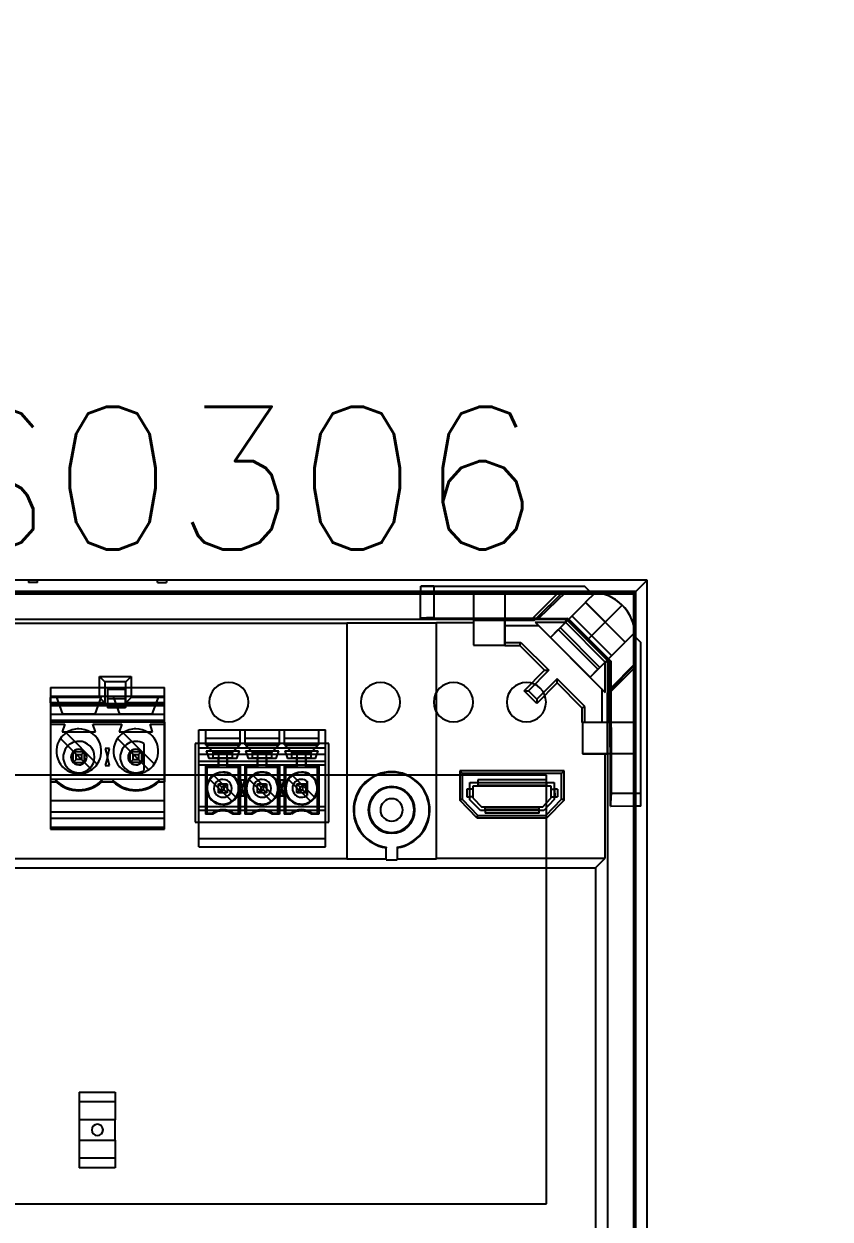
# Model space of a CAD drawing. Header units: inches. Extents: x -1.2 to 16.3, y -13.7 to 34.2.
# Drawn here: x 1.995 to 4.822, y 2.447 to 6.638 of the extents above; entities that cross this region are included whole.
import ezdxf
from ezdxf.enums import TextEntityAlignment as Align

# ---------------------------------------------------------------- set-up
doc = ezdxf.new("R2010")
doc.units = ezdxf.units.IN
doc.header["$MEASUREMENT"] = 0
for name, color, linetype in [('MAIN-1', 7, 'Continuous'), ('MAIN-2', 7, 'Continuous'), ('PSYMS', 7, 'Continuous'), ('PTAG', 150, 'Continuous')]:
    doc.layers.add(name, color=color, linetype=linetype)
doc.styles.get("Standard").update_dxf_attribs({"font": 'romans.shx'})
doc.styles.add('WD', font='romans.shx')
doc.dimstyles.get("Standard").update_dxf_attribs({"dimtxt": 0.18, "dimasz": 0.18, "dimexe": 0.18, "dimexo": 0.0625, "dimgap": 0.09, "dimtad": 0, "dimtih": 1, "dimtoh": 1, "dimdec": 4, "dimzin": 0, "dimdsep": 46, "dimtxsty": 'Standard', "dimcen": 0.09, "dimadec": 0, "dimazin": 0, "dimtfac": 1, "dimtdec": 4, "dimtofl": 0, "dimtmove": 0, "dimatfit": 3, "dimfxl": 1, "dimtolj": 1, "dimtzin": 0, "dimarcsym": 0})

# ---------------------------------------------------------------- blocks, each defined once
blk = doc.blocks.new('48250500')
at = {"layer": 'MAIN-1'}
for p, q in [((3.8555, 3.8555), (0, 3.8555)), ((3.8152, 3.8152), (3.8555, 3.8555)), ((3.8555, 0), (3.8555, 3.8555)), ((3.8154, 3.8152), (0.04, 3.8152)), ((3.8154, 3.8152), (3.8072, 3.8069)), ((3.8154, 0.0397), (3.8154, 3.8152)), ((0.0483, 3.8069), (3.8072, 3.8069)), ((3.8072, 3.8069), (3.8072, 0.048)), ((3.5022, 3.1711), (0.3533, 3.1711)), ((3.5022, 1.668), (3.5022, 3.1711)), ((0.3533, 1.668), (3.5022, 1.668))]:
    blk.add_line(p, q, dxfattribs=at)
for centre, start, end in [((2.3884, 3.4274), 90, 270), ((2.3884, 3.4274), 270, 90), ((2.9199, 3.4274), 90, 270), ((2.9199, 3.4274), 270, 90), ((3.1758, 3.4274), 90, 270), ((3.1758, 3.4274), 270, 90), ((3.4317, 3.4274), 90, 270), ((3.4317, 3.4274), 270, 90)]:
    blk.add_arc(centre, 0.0689, start, end, dxfattribs=at)
at = {"layer": 'MAIN-2'}
for p, q in [((1.6856, 3.8555), (1.6856, 3.8467)), ((1.7171, 3.8467), (1.7171, 3.8555)), ((2.1384, 3.8467), (2.1384, 3.8555)), ((2.1699, 3.8555), (2.1699, 3.8467)), ((1.7171, 3.8467), (1.6856, 3.8467)), ((2.1384, 3.8467), (2.1699, 3.8467)), ((3.0605, 3.7223), (3.0606, 3.8142)), ((3.0605, 3.7223), (3.0606, 3.8142)), ((3.0606, 3.8142), (3.5704, 3.8135)), ((3.0612, 3.8142), (3.0612, 3.8339)), ((3.0612, 3.8339), (3.6367, 3.8332)), ((3.6564, 3.8134), (3.0612, 3.8142)), ((3.1068, 3.8338), (3.1067, 3.7226)), ((3.6367, 3.8332), (3.1068, 3.8338)), ((3.5592, 3.8135), (3.2462, 3.8139)), ((3.3565, 3.8138), (3.2462, 3.8139)), ((3.2462, 3.8139), (3.2462, 3.6278)), ((3.5453, 3.8136), (3.3565, 3.8138)), ((3.3565, 3.8138), (3.3565, 3.6278)), ((3.5453, 3.8136), (3.4523, 3.7193)), ((3.4606, 3.7152), (3.5592, 3.8135)), ((3.5592, 3.8135), (3.4641, 3.7187)), ((3.5704, 3.8135), (3.4741, 3.7203)), ((3.5704, 3.8135), (3.5453, 3.8136)), ((3.5592, 3.8135), (3.5592, 3.8135)), ((3.6564, 3.8134), (3.5592, 3.8135)), ((3.6564, 3.8135), (3.6367, 3.8332)), ((3.6367, 3.8332), (3.6564, 3.8134)), ((3.6367, 3.8332), (3.6367, 3.8332)), ((3.6564, 3.8135), (3.6564, 3.8134)), ((3.6564, 3.8134), (3.6564, 3.8134)), ((3.8083, 3.8083), (3.8152, 3.8152)), ((3.8083, 3.8083), (0.0472, 3.8083)), ((3.5156, 3.6545), (3.6386, 3.7775)), ((3.6387, 3.7776), (3.6386, 3.7775)), ((3.7777, 3.6382), (3.6386, 3.7775)), ((3.6387, 3.7776), (3.6736, 3.8125)), ((3.6387, 3.7776), (3.7777, 3.6382)), ((3.6744, 3.8133), (3.6736, 3.8125)), ((3.6744, 3.8133), (3.8139, 3.8131)), ((3.6744, 3.8133), (3.8138, 3.8131)), ((3.8083, 0.0472), (3.8083, 3.8083)), ((3.8137, 3.6742), (3.8139, 3.8131)), ((3.7303, 3.5908), (3.5913, 3.7302)), ((3.7303, 3.5908), (3.5913, 3.7302)), ((3.7677, 3.7672), (3.6493, 3.6491)), ((3.7753, 3.759), (3.7753, 3.7589)), ((3.5725, 3.7172), (0.283, 3.7172)), ((0.6093, 3.7047), (2.8026, 3.7047)), ((2.8026, 3.7047), (2.8026, 2.8779)), ((3.1167, 3.7039), (2.8026, 3.7039)), ((3.0605, 3.7223), (3.0605, 3.7215)), ((3.4741, 3.7203), (3.0605, 3.7215)), ((3.1067, 3.7226), (3.5777, 3.7213)), ((3.1167, 3.7064), (3.2462, 3.7064)), ((3.1167, 2.8797), (3.1167, 3.7064)), ((3.2462, 3.7145), (3.3565, 3.7145)), ((3.2462, 3.7145), (3.2462, 3.6278)), ((3.3565, 3.7196), (3.4523, 3.7193)), ((3.3565, 3.7153), (3.4606, 3.7152)), ((3.3565, 3.6278), (3.3565, 3.7145)), ((3.3565, 3.6959), (3.4741, 3.6959)), ((3.4523, 3.7193), (3.4741, 3.7203)), ((3.4641, 3.7187), (3.4606, 3.7152)), ((3.4622, 3.7078), (3.5686, 3.7078)), ((3.4622, 3.7078), (3.7081, 3.4619)), ((3.4641, 3.7187), (3.5728, 3.7186)), ((3.5501, 3.689), (3.6891, 3.5496)), ((3.5686, 3.7078), (3.5725, 3.7172)), ((3.7081, 3.5683), (3.5686, 3.7078)), ((3.5725, 3.7172), (3.7175, 3.5722)), ((3.5777, 3.7213), (3.5728, 3.7186)), ((3.5728, 3.7186), (3.7221, 3.5689)), ((3.5777, 3.7213), (3.6493, 3.6491)), ((3.5156, 3.6545), (3.5434, 3.6823)), ((3.5156, 3.6545), (3.5434, 3.6823)), ((3.5156, 3.6545), (3.5156, 3.6545)), ((3.6548, 3.5153), (3.5156, 3.6545)), ((3.6548, 3.5153), (3.5156, 3.6545)), ((3.5156, 3.6545), (3.5156, 3.6545)), ((3.5156, 3.6545), (3.5156, 3.6545)), ((3.6548, 3.5153), (3.5156, 3.6545)), ((3.5156, 3.6545), (3.5156, 3.6545)), ((3.6548, 3.5153), (3.5156, 3.6545)), ((3.5156, 3.6545), (3.5156, 3.6545)), ((3.6548, 3.5153), (3.5156, 3.6545)), ((3.5156, 3.6545), (3.5156, 3.6545)), ((3.6548, 3.5153), (3.5156, 3.6545)), ((3.5156, 3.6545), (3.5156, 3.6545)), ((3.6548, 3.5153), (3.5156, 3.6545)), ((3.5156, 3.6545), (3.5156, 3.6545)), ((3.6548, 3.5153), (3.5156, 3.6545)), ((3.5156, 3.6545), (3.5156, 3.6545)), ((3.6548, 3.5153), (3.5156, 3.6545)), ((3.5156, 3.6545), (3.5156, 3.6545)), ((3.6548, 3.5153), (3.5156, 3.6545)), ((3.5156, 3.6545), (3.5156, 3.6545)), ((3.6548, 3.5153), (3.5156, 3.6545)), ((3.5156, 3.6545), (3.5156, 3.6545)), ((3.6548, 3.5153), (3.5156, 3.6545)), ((3.6548, 3.5153), (3.5156, 3.6545)), ((3.6548, 3.5153), (3.5156, 3.6545)), ((3.6548, 3.5153), (3.5156, 3.6545)), ((3.5434, 3.6823), (3.6826, 3.5431)), ((3.5434, 3.6823), (3.6826, 3.5431)), ((3.5434, 3.6823), (3.6826, 3.5431)), ((3.5434, 3.6823), (3.6826, 3.5431)), ((3.5434, 3.6823), (3.6826, 3.5431)), ((3.5434, 3.6823), (3.6826, 3.5431)), ((3.5434, 3.6823), (3.6826, 3.5431)), ((3.5434, 3.6823), (3.6826, 3.5431)), ((3.5434, 3.6823), (3.6826, 3.5431)), ((3.5434, 3.6823), (3.6826, 3.5431)), ((3.5434, 3.6823), (3.6826, 3.5431)), ((3.5434, 3.6823), (3.6826, 3.5431)), ((3.5434, 3.6823), (3.6826, 3.5431)), ((3.5434, 3.6823), (3.6826, 3.5431)), ((3.5434, 3.6823), (3.6826, 3.5431)), ((3.6493, 3.6491), (3.7275, 3.5711)), ((3.8127, 3.6732), (3.7777, 3.6382)), ((3.8137, 3.6742), (3.8127, 3.6732)), ((3.813, 3.0628), (3.8137, 3.6558)), ((3.8136, 3.559), (3.8137, 3.6557)), ((3.8137, 3.6742), (3.8137, 3.6742)), ((3.8137, 3.6558), (3.8137, 3.6558)), ((3.8137, 3.6557), (3.8137, 3.6558)), ((3.8137, 3.6558), (3.8333, 3.6361)), ((3.8333, 3.6361), (3.8137, 3.6558)), ((3.2462, 3.6278), (3.3565, 3.6278)), ((3.2462, 3.6278), (3.2462, 3.6278)), ((3.2462, 3.6278), (3.2462, 3.6278)), ((3.2462, 3.6278), (3.3565, 3.6278)), ((3.3565, 3.6366), (3.4125, 3.6366)), ((3.3565, 3.6278), (3.3565, 3.6278)), ((3.3565, 3.6278), (3.3565, 3.626)), ((3.3565, 3.6278), (3.3565, 3.6278)), ((3.3565, 3.626), (3.4081, 3.626)), ((3.4081, 3.626), (3.4125, 3.6366)), ((3.4951, 3.5391), (3.4081, 3.626)), ((3.4125, 3.6366), (3.5099, 3.5391)), ((3.6548, 3.5153), (3.7777, 3.6382)), ((3.7777, 3.6382), (3.7777, 3.6382)), ((3.8327, 3.1084), (3.8333, 3.6361)), ((3.7081, 3.5683), (3.7175, 3.5722)), ((3.7081, 3.4619), (3.7081, 3.5683)), ((3.7175, 0.2827), (3.7175, 3.5722)), ((3.7221, 3.5689), (3.722, 3.4672)), ((3.7275, 3.5711), (3.7221, 3.5689)), ((3.7253, 3.4743), (3.8136, 3.5636)), ((3.7275, 3.5711), (3.7284, 3.1086)), ((3.8136, 3.5636), (3.813, 3.0622)), ((3.8135, 3.5498), (3.8136, 3.5636)), ((3.4236, 3.4676), (3.4951, 3.5391)), ((3.5099, 3.5391), (3.4385, 3.4676)), ((3.4951, 3.5391), (3.5099, 3.5391)), ((3.6548, 3.5153), (3.6826, 3.5431)), ((3.6548, 3.5153), (3.6826, 3.5431)), ((3.8135, 3.559), (3.715, 3.4602)), ((3.722, 3.4672), (3.8136, 3.559)), ((3.8135, 3.5498), (3.7232, 3.4607)), ((3.8132, 3.2459), (3.8135, 3.559)), ((3.8133, 3.3562), (3.8135, 3.5498)), ((3.8136, 3.559), (3.8135, 3.559)), ((1.7626, 3.4785), (2.1626, 3.4786)), ((1.7626, 3.4785), (1.7626, 3.4194)), ((1.7626, 3.4785), (1.7626, 3.4785)), ((1.9351, 3.4436), (1.9351, 3.5173)), ((1.9351, 3.5173), (1.9539, 3.4985)), ((1.9351, 3.5173), (2.0455, 3.5173)), ((1.9539, 3.4985), (1.9539, 3.4248)), ((2.0268, 3.4985), (1.9539, 3.4985)), ((2.0256, 3.4783), (1.9626, 3.4783)), ((1.9626, 3.4783), (1.9626, 3.4726)), ((2.0256, 3.4726), (2.0256, 3.4783)), ((2.0455, 3.5173), (2.0268, 3.4985)), ((2.0268, 3.4248), (2.0268, 3.4985)), ((2.0455, 3.5173), (2.0455, 3.4436)), ((2.1626, 3.4786), (2.1626, 3.4786)), ((2.1626, 3.4195), (2.1626, 3.4786)), ((3.5394, 3.5096), (3.4679, 3.4382)), ((3.5394, 3.4948), (3.4679, 3.4233)), ((3.5394, 3.4948), (3.5394, 3.5096)), ((3.6369, 3.4122), (3.5394, 3.5096)), ((3.6263, 3.4078), (3.5394, 3.4948)), ((3.6548, 3.5153), (3.6548, 3.5153)), ((3.6548, 3.5153), (3.6548, 3.5153)), ((3.6548, 3.5153), (3.6548, 3.5153)), ((3.6548, 3.5153), (3.6548, 3.5153)), ((3.6548, 3.5153), (3.6548, 3.5153)), ((3.6548, 3.5153), (3.6548, 3.5153)), ((3.6548, 3.5153), (3.6548, 3.5153)), ((3.6548, 3.5153), (3.6548, 3.5153)), ((3.6548, 3.5153), (3.6548, 3.5153)), ((3.6548, 3.5153), (3.6548, 3.5153)), ((3.6548, 3.5153), (3.6548, 3.5153)), ((3.6548, 3.5153), (3.6548, 3.5153)), ((2.1626, 3.4473), (1.7626, 3.4472)), ((1.7626, 3.4472), (1.7626, 3.4472)), ((1.9351, 3.4436), (1.7626, 3.4435)), ((1.7626, 3.4248), (1.7626, 3.4435)), ((1.7838, 3.4472), (1.7838, 3.4472)), ((1.8065, 3.3852), (1.7838, 3.4472)), ((1.9413, 3.4472), (1.9187, 3.3852)), ((1.9351, 3.4436), (1.9539, 3.4248)), ((1.9413, 3.4472), (1.9413, 3.4472)), ((1.9626, 3.4726), (1.9626, 3.4399)), ((1.9626, 3.4726), (2.0256, 3.4726)), ((1.9626, 3.4399), (1.9626, 3.411)), ((1.9626, 3.4399), (2.0256, 3.4399)), ((1.9838, 3.4472), (1.9838, 3.4472)), ((2.0065, 3.3852), (1.9838, 3.4472)), ((2.0256, 3.4399), (2.0256, 3.4726)), ((2.0256, 3.411), (2.0256, 3.4399)), ((2.0455, 3.4436), (2.0268, 3.4248)), ((2.1626, 3.4436), (2.0455, 3.4436)), ((2.1413, 3.4473), (2.1187, 3.3853)), ((2.1413, 3.4473), (2.1413, 3.4473)), ((2.1626, 3.4473), (2.1626, 3.4473)), ((2.1626, 3.4248), (2.1626, 3.4436)), ((3.4679, 3.4233), (3.4236, 3.4676)), ((3.4236, 3.4676), (3.4385, 3.4676)), ((3.4385, 3.4676), (3.4679, 3.4382)), ((3.4679, 3.4382), (3.4679, 3.4233)), ((3.6962, 3.4738), (3.6962, 3.3562)), ((3.715, 3.4602), (3.7149, 3.3562)), ((3.722, 3.4672), (3.715, 3.4602)), ((3.7253, 3.4743), (3.7232, 3.4607)), ((3.7232, 3.4607), (3.7234, 3.3562)), ((3.7261, 3.0623), (3.7253, 3.4743)), ((1.7626, 3.4248), (1.7626, 3.3846)), ((1.9539, 3.4248), (1.7626, 3.4248)), ((2.1626, 3.4213), (1.7626, 3.4212)), ((1.7626, 3.4212), (1.7626, 3.4212)), ((1.7626, 3.4212), (1.7626, 3.3568)), ((1.7626, 3.4212), (1.7626, 3.4212)), ((1.9626, 3.4195), (1.7626, 3.4194)), ((1.7626, 3.4194), (1.7626, 3.3498)), ((1.7626, 3.4187), (2.1626, 3.4187)), ((1.7626, 3.4187), (1.7626, 3.4187)), ((2.1626, 3.4142), (1.7626, 3.4142)), ((1.7942, 3.419), (1.931, 3.419)), ((2.0256, 3.422), (1.9626, 3.422)), ((1.9626, 3.4198), (2.0256, 3.4198)), ((1.9626, 3.4198), (2.0256, 3.4198)), ((2.0256, 3.412), (1.9626, 3.412)), ((1.9626, 3.411), (1.9626, 3.409)), ((1.9626, 3.411), (2.0256, 3.411)), ((1.9626, 3.409), (1.9626, 3.408)), ((1.9626, 3.409), (2.0256, 3.409)), ((2.0256, 3.408), (1.9626, 3.408)), ((1.9942, 3.419), (2.131, 3.419)), ((2.1626, 3.4195), (2.0256, 3.4195)), ((2.0256, 3.411), (2.0256, 3.409)), ((2.0256, 3.408), (2.0256, 3.409)), ((2.1626, 3.4248), (2.0268, 3.4248)), ((2.1626, 3.3847), (2.1626, 3.4248)), ((2.1626, 3.4213), (2.1626, 3.4213)), ((2.1626, 3.3569), (2.1626, 3.4213)), ((2.1626, 3.4213), (2.1626, 3.4213)), ((2.1626, 3.3498), (2.1626, 3.4195)), ((2.1626, 3.4187), (2.1626, 3.4187)), ((3.6263, 3.4078), (3.6369, 3.4122)), ((3.6263, 3.4078), (3.6263, 3.3562)), ((3.6369, 3.3562), (3.6369, 3.4122)), ((2.1626, 3.3847), (1.7626, 3.3846)), ((1.7626, 3.3846), (1.7626, 3.3846)), ((2.1626, 3.3636), (1.7626, 3.3635)), ((2.1626, 3.3569), (1.7626, 3.3568)), ((1.7626, 3.3568), (1.7626, 3.3568)), ((1.7626, 3.3568), (1.7626, 3.3568)), ((1.7626, 3.3568), (1.7626, 3.1484)), ((1.8065, 3.3852), (1.8065, 3.3852)), ((1.9187, 3.3852), (1.8065, 3.3852)), ((1.9187, 3.3852), (1.9187, 3.3852)), ((2.1187, 3.3853), (2.0065, 3.3852)), ((2.0065, 3.3852), (2.0065, 3.3852)), ((2.1187, 3.3853), (2.1187, 3.3853)), ((2.1626, 3.3847), (2.1626, 3.3847)), ((2.1626, 3.3569), (2.1626, 3.3569)), ((2.1626, 3.3569), (2.1626, 3.1485)), ((2.1626, 3.3569), (2.1626, 3.3569)), ((3.6263, 3.3562), (3.6281, 3.3562)), ((3.6281, 3.3562), (3.6281, 3.3562)), ((3.6281, 3.3562), (3.6281, 3.2459)), ((3.7148, 3.3562), (3.6281, 3.3562)), ((3.8133, 3.3562), (3.6281, 3.3562)), ((3.6281, 3.3562), (3.6281, 3.2459)), ((3.6281, 3.3562), (3.6281, 3.3562)), ((3.7148, 3.3562), (3.7148, 3.2459)), ((3.8132, 3.2459), (3.8133, 3.3562)), ((3.8133, 3.3562), (3.8133, 3.3562)), ((1.7626, 3.3498), (1.7626, 3.3498)), ((1.7626, 3.3498), (1.7626, 3.1562)), ((1.7626, 3.3498), (1.8132, 3.3498)), ((1.8132, 3.3498), (1.8039, 3.323)), ((1.8039, 3.323), (1.9213, 3.323)), ((1.8039, 3.323), (1.8039, 3.323)), ((1.8132, 3.3498), (1.8132, 3.3498)), ((1.8175, 3.3198), (1.8175, 3.3198)), ((1.9272, 3.2102), (1.8175, 3.3198)), ((1.912, 3.3498), (1.912, 3.3498)), ((1.9213, 3.323), (1.912, 3.3498)), ((1.912, 3.3498), (2.0132, 3.3498)), ((1.9213, 3.323), (1.9213, 3.323)), ((2.0132, 3.3498), (2.0039, 3.323)), ((2.0039, 3.323), (2.1213, 3.3231)), ((2.0039, 3.323), (2.0039, 3.323)), ((2.0132, 3.3498), (2.0132, 3.3498)), ((2.0175, 3.3199), (2.0175, 3.3199)), ((2.1272, 3.2103), (2.0175, 3.3199)), ((2.112, 3.3498), (2.1626, 3.3498)), ((2.1213, 3.3231), (2.112, 3.3498)), ((2.112, 3.3498), (2.112, 3.3498)), ((2.1213, 3.3231), (2.1213, 3.3231)), ((2.1626, 3.3498), (2.1626, 3.3498)), ((2.1626, 3.1563), (2.1626, 3.3498)), ((2.2827, 3.33), (2.7276, 3.3301)), ((2.2828, 2.9205), (2.2827, 3.33)), ((2.2827, 3.33), (2.2827, 3.33)), ((2.3079, 3.3014), (2.3079, 3.33)), ((2.3079, 3.33), (2.3079, 3.33)), ((2.4268, 3.33), (2.4268, 3.3015)), ((2.4268, 3.33), (2.4268, 3.33)), ((2.4457, 3.3015), (2.4457, 3.33)), ((2.4457, 3.33), (2.4457, 3.33)), ((2.5646, 3.33), (2.5646, 3.3015)), ((2.5646, 3.33), (2.5646, 3.33)), ((2.5835, 3.3015), (2.5835, 3.33)), ((2.5835, 3.33), (2.5835, 3.33)), ((2.7024, 3.3301), (2.7024, 3.3015)), ((2.7024, 3.3301), (2.7024, 3.3301)), ((2.7276, 3.3301), (2.7276, 3.3301)), ((2.7276, 2.9206), (2.7276, 3.3301)), ((1.798, 3.3003), (1.798, 3.3003)), ((1.9077, 3.1907), (1.798, 3.3003)), ((1.998, 3.3004), (1.998, 3.3004)), ((2.1077, 3.1908), (1.998, 3.3004)), ((2.0902, 3.2828), (2.0902, 3.2828)), ((2.0902, 3.2828), (2.0902, 3.1873)), ((2.0902, 3.2828), (2.0902, 3.1873)), ((2.0902, 3.2828), (2.0902, 3.2828)), ((2.7394, 3.2828), (2.2709, 3.2827)), ((2.2709, 3.2827), (2.2709, 3.0071)), ((2.2709, 3.2827), (2.2709, 3.2827)), ((2.3079, 3.3014), (2.4268, 3.3015)), ((2.3079, 3.2772), (2.3079, 3.3014)), ((2.3079, 3.2772), (2.3079, 3.2772)), ((2.3079, 3.2772), (2.3335, 3.2516)), ((2.3083, 3.2768), (2.4264, 3.2768)), ((2.4012, 3.2517), (2.4268, 3.2772)), ((2.4268, 3.3015), (2.4268, 3.2772)), ((2.4268, 3.2772), (2.4268, 3.2772)), ((2.4457, 3.3015), (2.5646, 3.3015)), ((2.4457, 3.2773), (2.4457, 3.3015)), ((2.4457, 3.2773), (2.4457, 3.2773)), ((2.4457, 3.2773), (2.4713, 3.2517)), ((2.4461, 3.2768), (2.5641, 3.2768)), ((2.539, 3.2517), (2.5646, 3.2773)), ((2.5646, 3.3015), (2.5646, 3.2773)), ((2.5646, 3.2773), (2.5646, 3.2773)), ((2.5835, 3.3015), (2.7024, 3.3015)), ((2.5835, 3.2773), (2.5835, 3.3015)), ((2.5835, 3.2773), (2.5835, 3.2773)), ((2.5835, 3.2773), (2.6091, 3.2517)), ((2.5839, 3.2768), (2.7019, 3.2769)), ((2.6768, 3.2517), (2.7024, 3.2773)), ((2.7024, 3.3015), (2.7024, 3.2773)), ((2.7024, 3.2773), (2.7024, 3.2773)), ((2.7394, 3.2828), (2.7394, 3.2828)), ((2.7394, 3.0072), (2.7394, 3.2828)), ((1.8429, 3.2547), (1.8823, 3.2547)), ((1.8429, 3.2153), (1.8429, 3.2547)), ((1.8429, 3.2547), (1.8429, 3.2547)), ((1.8535, 3.2441), (1.8429, 3.2547)), ((1.8535, 3.2441), (1.8718, 3.2441)), ((1.8535, 3.2259), (1.8535, 3.2441)), ((1.8718, 3.2441), (1.8823, 3.2547)), ((1.8718, 3.2441), (1.8718, 3.2259)), ((1.8823, 3.2153), (1.8823, 3.2547)), ((1.8823, 3.2547), (1.8823, 3.2547)), ((1.9705, 3.2646), (1.9547, 3.2646)), ((1.9547, 3.2646), (1.9626, 3.235)), ((1.9547, 3.2646), (1.9547, 3.2646)), ((1.9626, 3.235), (1.9547, 3.2055)), ((1.9626, 3.235), (1.9705, 3.2646)), ((1.9626, 3.235), (1.9626, 3.235)), ((1.9705, 3.2055), (1.9626, 3.235)), ((1.9626, 3.235), (1.9626, 3.235)), ((1.9705, 3.2646), (1.9705, 3.2646)), ((2.0429, 3.2547), (2.0823, 3.2547)), ((2.0429, 3.2154), (2.0429, 3.2547)), ((2.0429, 3.2547), (2.0429, 3.2547)), ((2.0535, 3.2442), (2.0429, 3.2547)), ((2.0535, 3.2259), (2.0535, 3.2442)), ((2.0535, 3.2442), (2.0718, 3.2442)), ((2.0823, 3.2547), (2.0718, 3.2442)), ((2.0718, 3.2442), (2.0718, 3.2259)), ((2.0823, 3.2547), (2.0823, 3.2154)), ((2.0823, 3.2547), (2.0823, 3.2547)), ((2.7276, 3.2663), (2.2827, 3.2662)), ((2.7276, 3.2435), (2.2827, 3.2434)), ((2.2827, 3.2434), (2.2827, 3.2434)), ((2.3087, 3.2571), (2.426, 3.2572)), ((2.3087, 3.2571), (2.3179, 3.2304)), ((2.3087, 3.2571), (2.3087, 3.2571)), ((2.4168, 3.2304), (2.3179, 3.2304)), ((2.3179, 3.2304), (2.3179, 3.2304)), ((2.4049, 3.2553), (2.3298, 3.2553)), ((2.3335, 3.2516), (2.3335, 3.2512)), ((2.3335, 3.2516), (2.3335, 3.2516)), ((2.3335, 3.2512), (2.4012, 3.2513)), ((2.3335, 3.2316), (2.3335, 3.2512)), ((2.3335, 3.2316), (2.3335, 3.2316)), ((2.4012, 3.2316), (2.3335, 3.2316)), ((2.3516, 3.2512), (2.3831, 3.2513)), ((2.3516, 3.2512), (2.3516, 3.2001)), ((2.3516, 3.2512), (2.3516, 3.2512)), ((2.3516, 3.2304), (2.3516, 3.2304)), ((2.3516, 3.204), (2.3516, 3.2304)), ((2.3831, 3.2001), (2.3831, 3.2513)), ((2.3831, 3.2513), (2.3831, 3.2513)), ((2.3831, 3.2304), (2.3831, 3.2304)), ((2.3831, 3.2304), (2.3831, 3.204)), ((2.4012, 3.2517), (2.4012, 3.2513)), ((2.4012, 3.2517), (2.4012, 3.2517)), ((2.4012, 3.2316), (2.4012, 3.2513)), ((2.4012, 3.2316), (2.4012, 3.2316)), ((2.4168, 3.2304), (2.426, 3.2572)), ((2.4168, 3.2304), (2.4168, 3.2304)), ((2.426, 3.2572), (2.426, 3.2572)), ((2.4465, 3.2572), (2.4557, 3.2304)), ((2.4465, 3.2572), (2.5638, 3.2572)), ((2.4465, 3.2572), (2.4465, 3.2572)), ((2.5546, 3.2304), (2.4557, 3.2304)), ((2.4557, 3.2304), (2.4557, 3.2304)), ((2.4713, 3.2553), (2.4713, 3.2517)), ((2.4713, 3.2553), (2.5427, 3.2553)), ((2.4713, 3.2517), (2.4713, 3.2517)), ((2.4713, 3.2517), (2.4713, 3.2513)), ((2.4713, 3.2316), (2.4713, 3.2513)), ((2.4713, 3.2513), (2.539, 3.2513)), ((2.4713, 3.2316), (2.4713, 3.2316)), ((2.539, 3.2316), (2.4713, 3.2316)), ((2.4894, 3.2513), (2.5209, 3.2513)), ((2.4894, 3.2513), (2.4894, 3.2001)), ((2.4894, 3.2513), (2.4894, 3.2513)), ((2.4894, 3.2304), (2.4894, 3.2304)), ((2.4894, 3.204), (2.4894, 3.2304)), ((2.5209, 3.2001), (2.5209, 3.2513)), ((2.5209, 3.2513), (2.5209, 3.2513)), ((2.5209, 3.2304), (2.5209, 3.2304)), ((2.5209, 3.2304), (2.5209, 3.204)), ((2.539, 3.2517), (2.539, 3.2513)), ((2.539, 3.2517), (2.539, 3.2517)), ((2.539, 3.2316), (2.539, 3.2513)), ((2.539, 3.2316), (2.539, 3.2316)), ((2.5546, 3.2304), (2.5638, 3.2572)), ((2.5546, 3.2304), (2.5546, 3.2304)), ((2.5638, 3.2572), (2.5638, 3.2572)), ((2.5843, 3.2572), (2.7016, 3.2572)), ((2.5843, 3.2572), (2.5843, 3.2572)), ((2.5843, 3.2572), (2.5935, 3.2304)), ((2.6923, 3.2305), (2.5935, 3.2304)), ((2.5935, 3.2304), (2.5935, 3.2304)), ((2.6091, 3.2554), (2.6091, 3.2517)), ((2.6091, 3.2554), (2.6805, 3.2554)), ((2.6091, 3.2517), (2.6091, 3.2517)), ((2.6091, 3.2517), (2.6091, 3.2513)), ((2.6091, 3.2316), (2.6091, 3.2513)), ((2.6091, 3.2513), (2.6768, 3.2513)), ((2.6091, 3.2316), (2.6091, 3.2316)), ((2.6768, 3.2316), (2.6091, 3.2316)), ((2.6272, 3.2513), (2.6272, 3.2513)), ((2.6272, 3.2513), (2.6587, 3.2513)), ((2.6272, 3.2513), (2.6272, 3.2001)), ((2.6272, 3.2304), (2.6272, 3.2304)), ((2.6272, 3.2041), (2.6272, 3.2304)), ((2.6587, 3.2513), (2.6587, 3.2513)), ((2.6587, 3.2001), (2.6587, 3.2513)), ((2.6587, 3.2304), (2.6587, 3.2304)), ((2.6587, 3.2304), (2.6587, 3.2041)), ((2.6768, 3.2517), (2.6768, 3.2513)), ((2.6768, 3.2517), (2.6768, 3.2517)), ((2.6768, 3.2316), (2.6768, 3.2513)), ((2.6768, 3.2316), (2.6768, 3.2316)), ((2.6923, 3.2305), (2.7016, 3.2572)), ((2.6923, 3.2305), (2.6923, 3.2305)), ((2.7016, 3.2572), (2.7016, 3.2572)), ((2.7276, 3.2435), (2.7276, 3.2435)), ((3.6281, 3.2459), (3.6281, 3.2459)), ((3.6281, 3.2459), (3.7148, 3.2459)), ((3.8132, 3.2459), (3.6281, 3.2459)), ((3.6281, 3.2459), (3.6281, 3.2459)), ((3.7067, 3.2459), (3.7067, 2.8797)), ((1.8429, 3.2153), (1.8535, 3.2259)), ((1.8823, 3.2153), (1.8429, 3.2153)), ((1.8429, 3.2153), (1.8429, 3.2153)), ((1.8718, 3.2259), (1.8535, 3.2259)), ((1.8718, 3.2259), (1.8823, 3.2153)), ((1.8823, 3.2153), (1.8823, 3.2153)), ((1.9077, 3.1907), (1.9077, 3.1907)), ((1.9272, 3.2102), (1.9272, 3.2102)), ((1.9547, 3.2055), (1.9547, 3.2055)), ((1.9547, 3.2055), (1.9705, 3.2055)), ((1.9705, 3.2055), (1.9705, 3.2055)), ((2.0535, 3.2259), (2.0429, 3.2154)), ((2.0823, 3.2154), (2.0429, 3.2154)), ((2.0429, 3.2154), (2.0429, 3.2154)), ((2.0535, 3.2259), (2.0718, 3.2259)), ((2.0823, 3.2154), (2.0718, 3.2259)), ((2.0823, 3.2154), (2.0823, 3.2154)), ((2.0902, 3.1873), (2.0902, 3.1873)), ((2.0902, 3.1873), (2.0902, 3.1873)), ((2.1077, 3.1908), (2.1077, 3.1908)), ((2.1272, 3.2103), (2.1272, 3.2103)), ((2.2827, 3.2203), (2.7276, 3.2204)), ((2.2827, 3.2079), (2.7276, 3.208)), ((2.2827, 3.2079), (2.2827, 3.2079)), ((2.3063, 3.204), (2.3063, 3.204)), ((2.3063, 3.204), (2.3064, 3.0347)), ((2.3063, 3.204), (2.3516, 3.204)), ((2.3093, 3.2001), (2.3093, 3.0386)), ((2.3122, 3.2001), (2.3093, 3.2001)), ((2.3122, 3.2001), (2.4225, 3.2001)), ((2.3123, 3.0386), (2.3122, 3.2001)), ((2.3516, 3.204), (2.3516, 3.204)), ((2.3516, 3.2001), (2.3516, 3.2001)), ((2.3831, 3.204), (2.3831, 3.204)), ((2.3831, 3.204), (2.4284, 3.204)), ((2.3831, 3.2001), (2.3831, 3.2001)), ((2.4225, 3.0387), (2.4225, 3.2001)), ((2.4254, 3.2001), (2.4225, 3.2001)), ((2.4255, 3.0387), (2.4254, 3.2001)), ((2.4284, 3.204), (2.4284, 3.204)), ((2.4284, 3.204), (2.4284, 3.0347)), ((2.4441, 3.204), (2.4442, 3.0347)), ((2.4441, 3.204), (2.4441, 3.204)), ((2.4441, 3.204), (2.4894, 3.204)), ((2.4471, 3.2001), (2.4471, 3.0387)), ((2.45, 3.2001), (2.4471, 3.2001)), ((2.45, 3.2001), (2.5603, 3.2001)), ((2.4501, 3.0387), (2.45, 3.2001)), ((2.4894, 3.204), (2.4894, 3.204)), ((2.4894, 3.2001), (2.4894, 3.2001)), ((2.5209, 3.204), (2.5209, 3.204)), ((2.5209, 3.204), (2.5662, 3.204)), ((2.5209, 3.2001), (2.5209, 3.2001)), ((2.5603, 3.0387), (2.5603, 3.2001)), ((2.5632, 3.2001), (2.5603, 3.2001)), ((2.5633, 3.0387), (2.5632, 3.2001)), ((2.5662, 3.204), (2.5662, 3.204)), ((2.5662, 3.204), (2.5662, 3.0348)), ((2.5819, 3.2041), (2.582, 3.0348)), ((2.5819, 3.2041), (2.5819, 3.2041)), ((2.5819, 3.2041), (2.6272, 3.2041)), ((2.5849, 3.2001), (2.5849, 3.0387)), ((2.5878, 3.2001), (2.5849, 3.2001)), ((2.5878, 3.2001), (2.6981, 3.2001)), ((2.5879, 3.0387), (2.5878, 3.2001)), ((2.6272, 3.2041), (2.6272, 3.2041)), ((2.6272, 3.2001), (2.6272, 3.2001)), ((2.6587, 3.2041), (2.704, 3.2041)), ((2.6587, 3.2041), (2.6587, 3.2041)), ((2.6587, 3.2001), (2.6587, 3.2001)), ((2.6981, 3.2001), (2.6981, 3.0387)), ((2.701, 3.2001), (2.6981, 3.2001)), ((2.701, 3.0387), (2.701, 3.2001)), ((2.704, 3.2041), (2.704, 3.0348)), ((2.704, 3.2041), (2.704, 3.2041)), ((2.7276, 3.208), (2.7276, 3.208)), ((3.2066, 3.1779), (3.1983, 3.1862)), ((3.5636, 3.1862), (3.1983, 3.1862)), ((3.1983, 3.1862), (3.1983, 3.0835)), ((3.5553, 3.1779), (3.5636, 3.1862)), ((3.5636, 3.0835), (3.5636, 3.1862)), ((1.7626, 3.158), (2.1626, 3.1581)), ((1.7626, 3.158), (1.7626, 3.158)), ((1.7789, 3.1563), (1.7626, 3.1562)), ((1.7626, 3.1562), (1.7627, 3.0415)), ((1.7626, 3.1562), (1.7626, 3.1562)), ((1.7626, 3.1484), (1.7626, 3.1484)), ((1.7626, 3.1484), (1.7627, 3.0826)), ((1.7626, 3.1484), (1.7823, 3.1484)), ((1.7626, 3.1484), (1.7626, 3.1484)), ((1.7789, 3.1563), (1.7789, 3.1563)), ((1.7823, 3.1484), (1.7823, 3.1484)), ((1.9429, 3.1484), (1.9823, 3.1484)), ((1.9429, 3.1484), (1.9429, 3.1484)), ((1.9789, 3.1563), (1.9464, 3.1563)), ((1.9464, 3.1563), (1.9464, 3.1563)), ((1.9789, 3.1563), (1.9789, 3.1563)), ((1.9823, 3.1484), (1.9823, 3.1484)), ((2.1429, 3.1485), (2.1626, 3.1485)), ((2.1429, 3.1485), (2.1429, 3.1485)), ((2.1626, 3.1563), (2.1464, 3.1563)), ((2.1464, 3.1563), (2.1464, 3.1563)), ((2.1626, 3.1581), (2.1626, 3.1581)), ((2.1626, 3.1563), (2.1626, 3.1563)), ((2.1627, 3.0416), (2.1626, 3.1563)), ((2.1626, 3.1485), (2.1626, 3.1485)), ((2.1627, 3.0827), (2.1626, 3.1485)), ((2.1626, 3.1485), (2.1626, 3.1485)), ((2.3221, 3.1566), (2.3221, 3.1566)), ((2.3221, 3.1566), (2.3988, 3.08)), ((2.336, 3.1706), (2.336, 3.1706)), ((2.4127, 3.0939), (2.336, 3.1706)), ((2.4283, 3.1548), (2.4442, 3.1548)), ((2.4283, 3.1548), (2.4363, 3.1253)), ((2.4283, 3.1548), (2.4283, 3.1548)), ((2.4363, 3.1253), (2.4442, 3.1548)), ((2.4442, 3.1548), (2.4442, 3.1548)), ((2.4598, 3.1567), (2.4598, 3.1567)), ((2.4598, 3.1567), (2.5366, 3.08)), ((2.4738, 3.1706), (2.4738, 3.1706)), ((2.5505, 3.0939), (2.4738, 3.1706)), ((2.5661, 3.1548), (2.582, 3.1548)), ((2.5661, 3.1548), (2.5741, 3.1253)), ((2.5661, 3.1548), (2.5661, 3.1548)), ((2.5741, 3.1253), (2.582, 3.1548)), ((2.582, 3.1548), (2.582, 3.1548)), ((2.5976, 3.1567), (2.5976, 3.1567)), ((2.5976, 3.1567), (2.6744, 3.08)), ((2.6116, 3.1706), (2.6116, 3.1706)), ((2.6883, 3.0939), (2.6116, 3.1706)), ((2.6626, 3.1007), (2.6626, 3.1499)), ((2.6626, 3.1499), (2.6626, 3.1499)), ((2.6626, 3.1499), (2.6626, 3.1499)), ((2.6626, 3.1499), (2.6626, 3.1007)), ((3.5553, 3.1779), (3.2066, 3.1779)), ((3.2066, 3.1779), (3.2066, 3.0868)), ((3.2335, 3.1455), (3.5296, 3.1456)), ((3.2335, 3.0856), (3.2335, 3.1455)), ((3.2335, 3.1455), (3.2335, 3.1455)), ((3.2615, 3.1551), (3.2615, 3.1458)), ((3.5016, 3.1551), (3.2615, 3.1551)), ((3.2615, 3.1458), (3.2615, 3.1455)), ((3.2615, 3.1458), (3.5016, 3.1458)), ((3.2615, 3.1455), (3.2615, 3.1337)), ((3.5016, 3.1448), (3.2615, 3.1447)), ((3.5016, 3.1458), (3.5016, 3.1551)), ((3.5016, 3.1456), (3.5016, 3.1458)), ((3.5016, 3.1456), (3.5016, 3.1338)), ((3.5022, 3.1711), (3.5022, 3.1711)), ((3.5296, 3.1456), (3.5296, 3.0857)), ((3.5296, 3.1456), (3.5296, 3.1456)), ((3.5553, 3.0869), (3.5553, 3.1779)), ((2.3516, 3.1095), (2.3516, 3.141)), ((2.3516, 3.141), (2.3831, 3.141)), ((2.3516, 3.141), (2.3516, 3.141)), ((2.3622, 3.1305), (2.3516, 3.141)), ((2.3516, 3.1095), (2.3622, 3.1201)), ((2.3831, 3.1095), (2.3516, 3.1095)), ((2.3516, 3.1095), (2.3516, 3.1095)), ((2.3622, 3.1305), (2.3622, 3.1201)), ((2.3726, 3.1305), (2.3622, 3.1305)), ((2.3622, 3.1201), (2.3726, 3.1201)), ((2.3831, 3.141), (2.3726, 3.1305)), ((2.3726, 3.1201), (2.3726, 3.1305)), ((2.3726, 3.1201), (2.3831, 3.1095)), ((2.3831, 3.141), (2.3831, 3.1095)), ((2.3831, 3.141), (2.3831, 3.141)), ((2.3831, 3.1095), (2.3831, 3.1095)), ((2.4363, 3.1253), (2.4289, 3.0977)), ((2.4363, 3.1253), (2.4363, 3.1253)), ((2.4437, 3.0977), (2.4363, 3.1253)), ((2.4363, 3.1253), (2.4363, 3.1253)), ((2.4894, 3.141), (2.5209, 3.141)), ((2.4894, 3.1095), (2.4894, 3.141)), ((2.4894, 3.141), (2.4894, 3.141)), ((2.5, 3.1305), (2.4894, 3.141)), ((2.4894, 3.1095), (2.5, 3.1201)), ((2.5209, 3.1096), (2.4894, 3.1095)), ((2.4894, 3.1095), (2.4894, 3.1095)), ((2.5104, 3.1305), (2.5, 3.1305)), ((2.5, 3.1305), (2.5, 3.1201)), ((2.5, 3.1201), (2.5104, 3.1201)), ((2.5209, 3.141), (2.5104, 3.1305)), ((2.5104, 3.1201), (2.5104, 3.1305)), ((2.5104, 3.1201), (2.5209, 3.1096)), ((2.5209, 3.141), (2.5209, 3.1096)), ((2.5209, 3.141), (2.5209, 3.141)), ((2.5209, 3.1096), (2.5209, 3.1096)), ((2.5741, 3.1253), (2.5667, 3.0977)), ((2.5741, 3.1253), (2.5741, 3.1253)), ((2.5815, 3.0978), (2.5741, 3.1253)), ((2.5741, 3.1253), (2.5741, 3.1253)), ((2.6272, 3.1411), (2.6587, 3.1411)), ((2.6272, 3.1096), (2.6272, 3.1411)), ((2.6272, 3.1411), (2.6272, 3.1411)), ((2.6378, 3.1305), (2.6272, 3.1411)), ((2.6272, 3.1096), (2.6378, 3.1201)), ((2.6587, 3.1096), (2.6272, 3.1096)), ((2.6272, 3.1096), (2.6272, 3.1096)), ((2.6482, 3.1305), (2.6378, 3.1305)), ((2.6378, 3.1305), (2.6378, 3.1201)), ((2.6378, 3.1201), (2.6482, 3.1201)), ((2.6587, 3.1411), (2.6482, 3.1305)), ((2.6482, 3.1201), (2.6482, 3.1305)), ((2.6482, 3.1201), (2.6587, 3.1096)), ((2.6587, 3.1411), (2.6587, 3.1096)), ((2.6587, 3.1411), (2.6587, 3.1411)), ((2.6587, 3.1096), (2.6587, 3.1096)), ((3.2332, 3.1219), (3.2225, 3.1219)), ((3.2225, 3.1219), (3.2225, 3.0951)), ((3.2323, 3.1219), (3.2323, 3.0951)), ((3.2335, 3.1219), (3.2332, 3.1219)), ((3.2332, 3.0951), (3.2332, 3.1219)), ((3.2453, 3.1219), (3.2335, 3.1219)), ((3.2453, 3.1337), (3.5178, 3.1338)), ((3.2453, 3.0904), (3.2453, 3.1337)), ((3.2453, 3.1337), (3.2453, 3.1337)), ((3.2453, 3.1219), (3.2453, 3.1219)), ((3.5016, 3.1355), (3.2615, 3.1354)), ((3.5178, 3.1338), (3.5178, 3.0905)), ((3.5178, 3.1338), (3.5178, 3.1338)), ((3.5178, 3.122), (3.5296, 3.122)), ((3.5178, 3.122), (3.5178, 3.122)), ((3.5299, 3.122), (3.5296, 3.122)), ((3.5406, 3.122), (3.5299, 3.122)), ((3.5299, 3.122), (3.5299, 3.0952)), ((3.5307, 3.122), (3.5308, 3.0952)), ((3.5406, 3.122), (3.5406, 3.0952)), ((3.7284, 3.1086), (3.7284, 3.1076)), ((3.7284, 3.1086), (3.8327, 3.1084)), ((3.7284, 3.1076), (3.7284, 3.1066)), ((3.7284, 3.1066), (3.7284, 3.1056)), ((3.7284, 3.1056), (3.7284, 3.1047)), ((3.7284, 3.1047), (3.7284, 3.1037)), ((3.7284, 3.1037), (3.7284, 3.1027)), ((3.7284, 3.1027), (3.7284, 3.1017)), ((1.7627, 3.0826), (2.1627, 3.0827)), ((1.7627, 3.0826), (1.7627, 3.0826)), ((2.1627, 3.0827), (2.1627, 3.0827)), ((2.7276, 3.0604), (2.2827, 3.0603)), ((2.3988, 3.08), (2.3988, 3.08)), ((2.4127, 3.0939), (2.4127, 3.0939)), ((2.4289, 3.0977), (2.4289, 3.0977)), ((2.4437, 3.0977), (2.4289, 3.0977)), ((2.4437, 3.0977), (2.4437, 3.0977)), ((2.5366, 3.08), (2.5366, 3.08)), ((2.5505, 3.0939), (2.5505, 3.0939)), ((2.5815, 3.0978), (2.5667, 3.0977)), ((2.5667, 3.0977), (2.5667, 3.0977)), ((2.5815, 3.0978), (2.5815, 3.0978)), ((2.6626, 3.1007), (2.6626, 3.1007)), ((2.6626, 3.1007), (2.6626, 3.1007)), ((2.6744, 3.08), (2.6744, 3.08)), ((2.6883, 3.0939), (2.6883, 3.0939)), ((3.2066, 3.0868), (3.1983, 3.0835)), ((3.2581, 3.0222), (3.1983, 3.0835)), ((3.2066, 3.0868), (3.2615, 3.0304)), ((3.2225, 3.0951), (3.2332, 3.0951)), ((3.2332, 3.0951), (3.2335, 3.0951)), ((3.2453, 3.0951), (3.2335, 3.0951)), ((3.2703, 3.0479), (3.2335, 3.0856)), ((3.2335, 3.0856), (3.2335, 3.0856)), ((3.2453, 3.0951), (3.2453, 3.0951)), ((3.2453, 3.0904), (3.2753, 3.0597)), ((3.2453, 3.0904), (3.2453, 3.0904)), ((3.4879, 3.0597), (3.2753, 3.0597)), ((3.2753, 3.0597), (3.2753, 3.0597)), ((3.2871, 3.0479), (3.2871, 3.0597)), ((3.476, 3.0479), (3.476, 3.0597)), ((3.4879, 3.0597), (3.5178, 3.0905)), ((3.4879, 3.0597), (3.4879, 3.0597)), ((3.5296, 3.0857), (3.4928, 3.0479)), ((3.5004, 3.0304), (3.5553, 3.0869)), ((3.5636, 3.0835), (3.5038, 3.0222)), ((3.5178, 3.0952), (3.5178, 3.0952)), ((3.5178, 3.0952), (3.5296, 3.0952)), ((3.5178, 3.0905), (3.5178, 3.0905)), ((3.5296, 3.0952), (3.5299, 3.0952)), ((3.5296, 3.0857), (3.5296, 3.0857)), ((3.5299, 3.0952), (3.5406, 3.0952)), ((3.5636, 3.0835), (3.5553, 3.0869)), ((3.7261, 3.0623), (3.7276, 3.0623)), ((3.813, 3.0622), (3.7261, 3.0623)), ((3.813, 3.0622), (3.7276, 3.0623)), ((3.8326, 3.0628), (3.813, 3.0628)), ((3.813, 3.0622), (3.813, 3.0622)), ((2.1627, 3.0416), (1.7627, 3.0415)), ((1.7627, 3.0415), (1.7627, 2.9824)), ((1.7627, 3.0208), (2.1627, 3.0209)), ((1.7627, 3.0208), (1.7627, 3.0208)), ((2.1627, 2.9825), (2.1627, 3.0416)), ((2.1627, 3.0209), (2.1627, 3.0209)), ((2.2827, 3.0485), (2.7276, 3.0486)), ((2.3064, 3.0347), (2.3064, 3.0347)), ((2.332, 3.0347), (2.3064, 3.0347)), ((2.3093, 3.0386), (2.3123, 3.0386)), ((2.3123, 3.0386), (2.33, 3.0386)), ((2.33, 3.0386), (2.33, 3.0386)), ((2.332, 3.0347), (2.332, 3.0347)), ((2.4028, 3.0347), (2.4028, 3.0347)), ((2.4284, 3.0347), (2.4028, 3.0347)), ((2.4047, 3.0387), (2.4047, 3.0387)), ((2.4047, 3.0387), (2.4225, 3.0387)), ((2.4225, 3.0387), (2.4255, 3.0387)), ((2.4284, 3.0347), (2.4284, 3.0347)), ((2.4442, 3.0347), (2.4442, 3.0347)), ((2.4697, 3.0347), (2.4442, 3.0347)), ((2.4471, 3.0387), (2.4501, 3.0387)), ((2.4501, 3.0387), (2.4678, 3.0387)), ((2.4678, 3.0387), (2.4678, 3.0387)), ((2.4697, 3.0347), (2.4697, 3.0347)), ((2.5406, 3.0348), (2.5406, 3.0348)), ((2.5662, 3.0348), (2.5406, 3.0348)), ((2.5425, 3.0387), (2.5425, 3.0387)), ((2.5425, 3.0387), (2.5603, 3.0387)), ((2.5603, 3.0387), (2.5633, 3.0387)), ((2.5662, 3.0348), (2.5662, 3.0348)), ((2.582, 3.0348), (2.582, 3.0348)), ((2.6075, 3.0348), (2.582, 3.0348)), ((2.5849, 3.0387), (2.5879, 3.0387)), ((2.5879, 3.0387), (2.6056, 3.0387)), ((2.6056, 3.0387), (2.6056, 3.0387)), ((2.6075, 3.0348), (2.6075, 3.0348)), ((2.704, 3.0348), (2.6784, 3.0348)), ((2.6784, 3.0348), (2.6784, 3.0348)), ((2.6803, 3.0387), (2.6803, 3.0387)), ((2.6803, 3.0387), (2.6981, 3.0387)), ((2.6981, 3.0387), (2.701, 3.0387)), ((2.704, 3.0348), (2.704, 3.0348)), ((3.2581, 3.0222), (3.2615, 3.0304)), ((3.2581, 3.0222), (3.5038, 3.0222)), ((3.2615, 3.0304), (3.5004, 3.0304)), ((3.4928, 3.0479), (3.2703, 3.0479)), ((3.2703, 3.0479), (3.2703, 3.0479)), ((3.2871, 3.058), (3.476, 3.058)), ((3.476, 3.0487), (3.2871, 3.0487)), ((3.2871, 3.0479), (3.2871, 3.0476)), ((3.476, 3.0477), (3.2871, 3.0476)), ((3.2871, 3.0476), (3.2871, 3.0383)), ((3.476, 3.0384), (3.2871, 3.0383)), ((3.476, 3.0477), (3.476, 3.0479)), ((3.476, 3.0384), (3.476, 3.0477)), ((3.4928, 3.0479), (3.4928, 3.0479)), ((3.5004, 3.0304), (3.5038, 3.0222)), ((1.7627, 2.9895), (2.1627, 2.9896)), ((1.7627, 2.9895), (1.7627, 2.9895)), ((1.7627, 2.9824), (2.1627, 2.9825)), ((1.7627, 2.9824), (1.7627, 2.9824)), ((2.1627, 2.9896), (2.1627, 2.9896)), ((2.1627, 2.9825), (2.1627, 2.9825)), ((2.2709, 3.0071), (2.7394, 3.0072)), ((2.2709, 3.0071), (2.2709, 3.0071)), ((2.7394, 3.0072), (2.7394, 3.0072)), ((2.2828, 2.9491), (2.7276, 2.9492)), ((2.2828, 2.9491), (2.2828, 2.9491)), ((2.7276, 2.9492), (2.7276, 2.9492)), ((2.2828, 2.9205), (2.7276, 2.9206)), ((2.2828, 2.9205), (2.2828, 2.9205)), ((2.2828, 2.9205), (2.2828, 2.9205)), ((2.7276, 2.9206), (2.7276, 2.9206)), ((2.7276, 2.9206), (2.7276, 2.9206)), ((2.9396, 2.9191), (2.9396, 2.9188)), ((2.9396, 2.9188), (2.9396, 2.9185)), ((2.9396, 2.9185), (2.9396, 2.9182)), ((2.9396, 2.9182), (2.9396, 2.9179)), ((2.9396, 2.9179), (2.9396, 2.9176)), ((2.9396, 2.9176), (2.9396, 2.9173)), ((2.9396, 2.9173), (2.9396, 2.917)), ((2.9396, 2.8772), (2.9396, 2.917)), ((2.9789, 2.9191), (2.9789, 2.9188)), ((2.9789, 2.9188), (2.9789, 2.9185)), ((2.9789, 2.9185), (2.9789, 2.9182)), ((2.9789, 2.9182), (2.9789, 2.9179)), ((2.9789, 2.9179), (2.9789, 2.9176)), ((2.9789, 2.9176), (2.9789, 2.9173)), ((2.9789, 2.9173), (2.9789, 2.917)), ((2.9789, 2.917), (2.9789, 2.8772)), ((2.8026, 2.8779), (0.1505, 2.8779)), ((2.8026, 2.8779), (2.8026, 2.8772)), ((2.9396, 2.8772), (2.8026, 2.8772)), ((2.9396, 2.8751), (2.9396, 2.8772)), ((2.9396, 2.8751), (2.9789, 2.8751)), ((3.1167, 2.8772), (2.9789, 2.8772)), ((2.9789, 2.8751), (2.9789, 2.8772)), ((3.1167, 2.8797), (3.1167, 2.8772)), ((3.7067, 2.8797), (3.1167, 2.8797)), ((3.6739, 2.8469), (3.7067, 2.8797)), ((0.1815, 2.8469), (3.6739, 2.8469)), ((3.6739, 2.8469), (3.6739, 1.5592)), ((1.8641, 2.0601), (1.8641, 1.9629)), ((1.8641, 2.0601), (1.9894, 2.0601)), ((1.9894, 2.0601), (1.9894, 1.9629)), ((1.9894, 2.0259), (1.8641, 2.0259)), ((1.8641, 1.9629), (1.8641, 1.892)), ((1.8641, 1.9629), (1.8641, 1.9629)), ((1.9894, 1.9629), (1.8641, 1.9629)), ((1.9894, 1.892), (1.9894, 1.9629)), ((1.9894, 1.9629), (1.9894, 1.9629)), ((1.8641, 1.892), (1.8641, 1.7948)), ((1.8641, 1.892), (1.8641, 1.892)), ((1.8641, 1.892), (1.9894, 1.892)), ((1.9894, 1.892), (1.9894, 1.892)), ((1.9894, 1.892), (1.9894, 1.7948)), ((1.9894, 1.829), (1.8641, 1.829)), ((1.9894, 1.7948), (1.8641, 1.7948)), ((3.5022, 1.668), (3.5022, 1.668))]:
    blk.add_line(p, q, dxfattribs=at)
for centre, radius, start, end in [((1.8626, 3.2553), 0.0787, 124.9328, 145.0901), ((1.8626, 3.2553), 0.0787, 90.0114, 124.9328), ((1.8626, 3.2553), 0.0787, 325.0901, 90.0114), ((2.0626, 3.2553), 0.0787, 124.9328, 145.0901), ((2.0626, 3.2553), 0.0787, 90.0114, 124.9328), ((2.0626, 3.2553), 0.0787, 325.0901, 90.0114), ((1.8626, 3.2553), 0.0787, 145.0901, 270.0115), ((1.8626, 3.235), 0.0551, 90.0114, 270.0115), ((1.8626, 3.235), 0.0551, 90.0114, 270.0115), ((1.8626, 3.235), 0.0551, 270.0115, 90.0114), ((1.8626, 3.235), 0.0551, 270.0115, 90.0114), ((2.0626, 3.2553), 0.0787, 145.0901, 270.0115), ((2.0626, 3.235), 0.0551, 90.0114, 270.0115), ((2.0626, 3.235), 0.0551, 90.0114, 270.0115), ((2.0626, 3.235), 0.0551, 60.0115, 90.0114), ((2.0626, 3.235), 0.0551, 60.0115, 90.0114), ((1.8626, 3.235), 0.0276, 90.0114, 270.0115), ((1.8626, 3.235), 0.0276, 270.0115, 90.0114), ((2.0626, 3.235), 0.0276, 90.0114, 270.0115), ((2.0626, 3.235), 0.0276, 0.0115, 90.0114), ((2.0626, 3.235), 0.0276, 270.0115, 0.0115), ((1.8626, 3.2553), 0.0787, 270.0115, 304.9328), ((1.8626, 3.2553), 0.0787, 304.9328, 325.0901), ((2.0626, 3.2553), 0.0787, 270.0115, 304.9328), ((2.0626, 3.235), 0.0551, 270.0115, 300.0115), ((2.0626, 3.235), 0.0551, 270.0115, 300.0115), ((2.0626, 3.2553), 0.0787, 304.9328, 325.0901), ((1.8626, 3.2356), 0.1154, 223.4608, 316.5621), ((1.8626, 3.235), 0.1181, 227.178, 270.0115), ((1.8626, 3.235), 0.1181, 270.0115, 312.8449), ((2.0626, 3.2356), 0.1154, 223.4608, 316.5621), ((2.0626, 3.235), 0.1181, 227.178, 270.0115), ((2.0626, 3.235), 0.1181, 270.0115, 312.8449), ((2.9592, 3.0495), 0.134, 90, 261.5494), ((2.9592, 3.0495), 0.1319, 90, 261.4163), ((2.9592, 3.0495), 0.134, 278.4506, 90), ((2.9592, 3.0495), 0.1319, 278.5837, 90), ((2.9592, 3.0495), 0.0819, 90, 270), ((2.9592, 3.0495), 0.0788, 90, 270), ((2.9592, 3.0495), 0.0819, 270, 90), ((2.9592, 3.0495), 0.0788, 270, 90), ((2.9592, 3.0495), 0.0394, 90, 270), ((2.9592, 3.0495), 0.0394, 270, 90), ((1.9277, 1.9277), 0.0197, 90, 270), ((1.9277, 1.9277), 0.0197, 270, 90)]:
    blk.add_arc(centre, radius, start, end, dxfattribs=at)
for centre, major_axis, ratio, start_param, end_param in [((3.1, 3.8141), (-0.0394, 0), 0.000129, -0.174549, -0.000016), ((3.1, 3.8338), (-0.0394, 0), 0.000129, -1.745345, -0.174549), ((3.6562, 3.656), (0.1042, -0.1181), 0.999977, 1.631741, 2.417139), ((3.6562, 3.6559), (-0.1563, 0.0194), 1, -1.557798, -1.448531), ((3.6562, 3.6559), (-0.0692, -0.1415), 0.99987, 2.136131, 3.486394), ((3.6562, 3.656), (-0.1572, 0.0098), 0.999977, -3.080437, -2.295039), ((3.0999, 3.7223), (0.0394, 0), 0.008856, 1.396258, 3.14158), ((3.6562, 3.6559), (-0.1563, 0.0194), 1, -3.019328, -2.908061), ((2.5052, 3.1253), (0, 0.0551), 1, -0.785398, 2.356194), ((2.3674, 3.1253), (0, -0.0571), 1, 3.141593, 6.283185), ((2.3674, 3.1253), (0, 0.0551), 1, 0, 2.356194), ((2.3674, 3.1253), (0, 0.0551), 1, 2.356194, 5.497787), ((2.3674, 3.1253), (0, -0.0315), 1, 3.141593, 6.283185), ((2.3674, 3.1253), (0, -0.0315), 1, 3.141593, 6.283185), ((2.3674, 3.1253), (0, -0.0571), 1, 0, 3.141593), ((2.3674, 3.1253), (0, 0.0551), 1, -0.785398, 0), ((2.3674, 3.1253), (0, -0.0315), 1, 0, 3.141593), ((2.3674, 3.1253), (0, -0.0315), 1, 0, 3.141593), ((2.5052, 3.1253), (0, -0.0571), 1, -3.141593, 0), ((2.5052, 3.1253), (0, -0.0315), 1, 3.141593, 6.283185), ((2.5052, 3.1253), (0, -0.0315), 1, 3.141593, 6.283185), ((2.5052, 3.1253), (0, -0.0571), 1, 0, 3.141593), ((2.5052, 3.1253), (0, 0.0551), 1, -3.141593, -0.785398), ((2.5052, 3.1253), (0, -0.0315), 1, 0, 3.141593), ((2.5052, 3.1253), (0, -0.0315), 1, 0, 3.141593), ((2.643, 3.1253), (0, 0.0551), 1, -0.785398, 2.356194), ((2.643, 3.1253), (0, -0.0571), 1, 3.141593, 6.283185), ((2.643, 3.1253), (0, -0.0315), 1, 3.141593, 6.283185), ((2.643, 3.1253), (0, -0.0315), 1, 3.141593, 6.283185), ((2.643, 3.1253), (0, -0.0571), 1, 0, 3.141593), ((2.643, 3.1253), (0, 0.0551), 1, 3.141593, 5.497787), ((2.643, 3.1253), (0, -0.0315), 1, 2.466461, 3.141593), ((2.643, 3.1253), (0, -0.0315), 1, 2.466461, 3.141593), ((3.7277, 3.1017), (0, -0.0394), 0.017471, 0.000101, 1.570925), ((3.8327, 3.1016), (0, 0.0394), 0.000016, -2.966931, -1.570668), ((3.8327, 3.1016), (0, 0.0394), 0.000016, -1.570668, -1.396135), ((2.5052, 3.1253), (0, 0.0551), 1, 2.356194, 3.141593), ((2.643, 3.1253), (0, 0.0551), 1, 2.356194, 3.141593), ((2.643, 3.1253), (0, -0.0315), 1, 0, 0.675132), ((2.643, 3.1253), (0, -0.0315), 1, 0, 0.675132), ((3.813, 3.1016), (0, 0.0394), 0.000016, -3.141464, -2.966931), ((2.3674, 2.9855), (0, -0.065), 1, 3.141593, 3.754147), ((2.3674, 2.9875), (0, -0.0591), 1, 3.141593, 3.785094), ((2.3674, 2.9855), (0, -0.065), 1, 2.529038, 3.141593), ((2.3674, 2.9875), (0, -0.0591), 1, 2.498092, 3.141593), ((2.5052, 2.9855), (0, -0.065), 1, 3.141593, 3.754147), ((2.5052, 2.9875), (0, -0.0591), 1, 3.141593, 3.785094), ((2.5052, 2.9855), (0, -0.065), 1, 2.529038, 3.141593), ((2.5052, 2.9875), (0, -0.0591), 1, 2.498092, 3.141593), ((2.643, 2.9856), (0, -0.065), 1, 3.141593, 3.754147), ((2.643, 2.9875), (0, -0.0591), 1, -3.141593, -2.498092), ((2.643, 2.9856), (0, -0.065), 1, 2.529038, 3.141593), ((2.643, 2.9875), (0, -0.0591), 1, 2.498092, 3.141593)]:
    blk.add_ellipse(centre, major_axis=major_axis, ratio=ratio, start_param=start_param, end_param=end_param, dxfattribs=at)
blk = doc.blocks.new('*D94')
at = {"layer": 'Defpoints', "color": 0, "transparency": 16777216}
for p in [(-0.4633, 31.6766), (-0.4633, -13.3234), (15.4457, -13.3234)]:
    blk.add_point(p, dxfattribs=at)
at = {"layer": 'PSYMS', "color": 0, "lineweight": -2, "transparency": 16777216}
for p, q in [((-0.4008, 31.6766), (15.6257, 31.6766)), ((15.4457, 31.4966), (15.4457, 10.4546)), ((15.4457, -13.1434), (15.4457, 9.7746)), ((-0.4008, -13.3234), (15.6257, -13.3234))]:
    blk.add_line(p, q, dxfattribs=at)
at = {"layer": 'PSYMS', "color": 0, "transparency": 16777216}
for points in [[(15.4157, 31.4966), (15.4757, 31.4966), (15.4457, 31.6766)], [(15.4157, -13.1434), (15.4757, -13.1434), (15.4457, -13.3234)]]:
    blk.add_solid(points, dxfattribs=at)
at = {"layer": 'PSYMS', "color": 0, "transparency": 16777216, "insert": (15.4457, 10.1146), "char_height": 0.5, "attachment_point": 5}
blk.add_mtext('\\A1;45.00', dxfattribs=at)

msp = doc.modelspace()

# ---------------------------------------------------------------- block references
at = {"layer": 'PSYMS'}
ref = msp.add_blockref('48250500', (0.3255, 0.832), dxfattribs=at)
ref.add_attrib('P_TAG1', 'PWS0306', dxfattribs={"layer": 'PTAG', "height": 0.5, "style": 'WD', "flags": 8}).set_placement((2.2532, 5.045), align=Align.MIDDLE_CENTER)

# ---------------------------------------------------------------- dimensions: what is measured, and where the dimension line sits
dim = msp.add_linear_dim(base=(15.4457, -13.3234), p1=(-0.4633, 31.6766), p2=(-0.4633, -13.3234), angle=90, dimstyle='Standard', override={"dimtxt": 0.5, "dimdec": 2}, dxfattribs=at)
dim.commit()
dim.dimension.update_dxf_attribs({"geometry": '*D94', "text_midpoint": (15.4457, 10.1146), "dimtype": 160})

doc.saveas('drawing.dxf')
